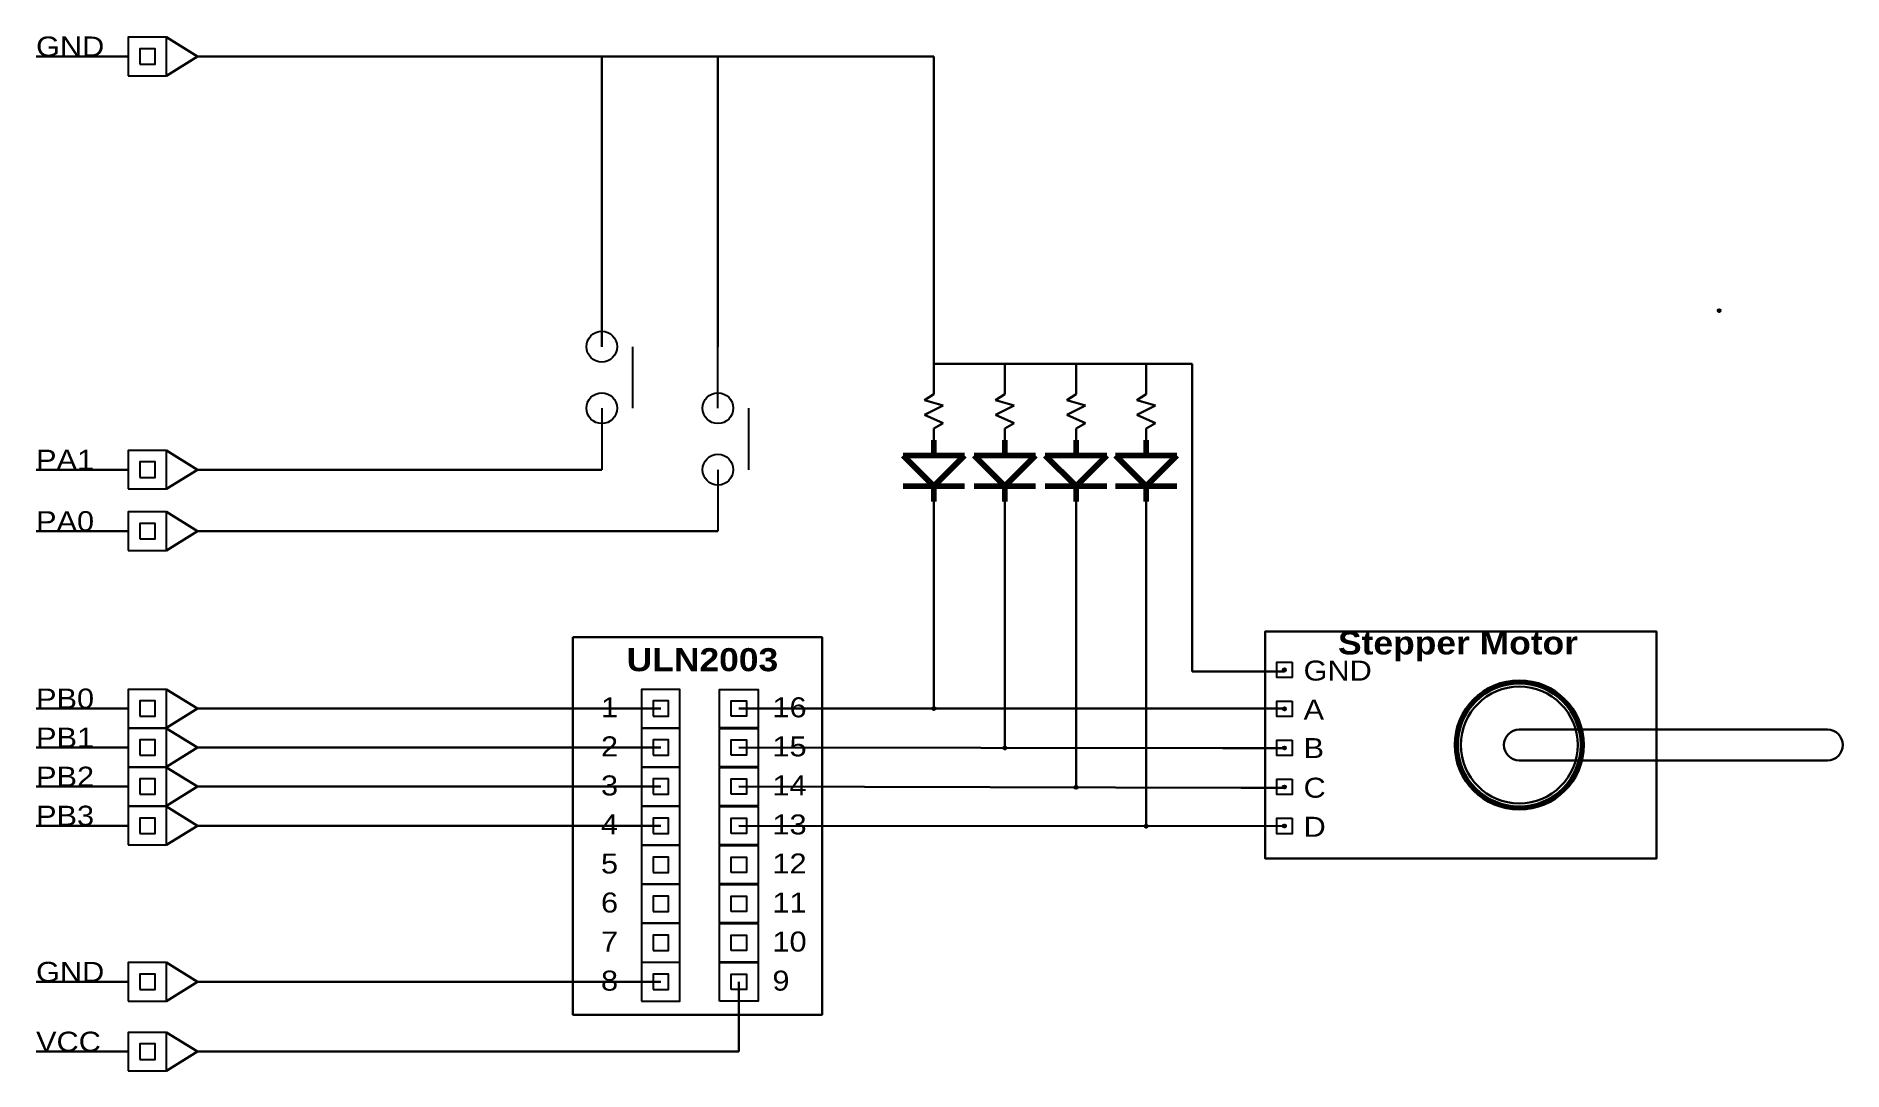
# Model space of a CAD drawing. Header units: millimetres. Extents: x 96 to 214, y 91 to 159.
import ezdxf

# ---------------------------------------------------------------- set-up
doc = ezdxf.new("R2010")
doc.units = ezdxf.units.MM
doc.header["$LTSCALE"] = 10
doc.header["$MEASUREMENT"] = 0
doc.layers.get('0').update_dxf_attribs({"color": 8})
doc.styles.get("Standard").update_dxf_attribs({"font": 'Arial.ttf'})

# ---------------------------------------------------------------- blocks, each defined once
blk = doc.blocks.new('pushbutton')
for p, q in [((0, 0), (0, 4)), ((0, -4), (0, -8))]:
    blk.add_line(p, q)
at = {"linetype": 'ByBlock'}
blk.add_line((2, 0), (2, -4), dxfattribs=at)
for centre in [(0, 0), (0, -4)]:
    blk.add_circle(centre, 1, dxfattribs=at)
blk = doc.blocks.new('diode')
at = {"color": 0, "linetype": 'ByBlock', "lineweight": 100, "transparency": 33554687}
for p, q in [((0, 0), (0, -1)), ((0, -1), (-2, -1)), ((0, -3), (-2, -1)), ((0, -1), (2, -1)), ((0, -3), (2, -1)), ((0, -3), (-2, -3)), ((0, -3), (2, -3)), ((0, -3), (0, -4))]:
    blk.add_line(p, q, dxfattribs=at)
blk = doc.blocks.new('dot')
for radius in [0.1, 0.09, 0.08, 0.07, 0.06, 0.05, 0.04, 0.03, 0.02, 0.01]:
    blk.add_circle((0, 0), radius)
blk = doc.blocks.new('stepper motor')
at = {"lineweight": 30}
for p, q in [((16.54, -6.39), (36.6, -6.39)), ((16.54, -8.39), (36.6, -8.39))]:
    blk.add_line(p, q, dxfattribs=at)
blk.add_lwpolyline([(0, 0), (25.47, 0), (25.47, -14.78), (0, -14.78)], close=True, dxfattribs=at)
at = {"color": 9}
for points in [[(0, -2.5), (0, 0), (2.5, 0)], [(0, -5.04), (0, -2.54)], [(0, -7.58), (0, -5.08)], [(0, -10.12), (0, -7.62)], [(0, -12.66), (0, -10.16)], [(0, -14.78), (0, -12.7)]]:
    blk.add_lwpolyline(points, dxfattribs=at)
for points in [[(1.75, -2), (1.75, -3), (0.75, -3), (0.75, -2)], [(1.75, -4.54), (1.75, -5.54), (0.75, -5.54), (0.75, -4.54)], [(1.75, -7.08), (1.75, -8.08), (0.75, -8.08), (0.75, -7.08)], [(1.75, -9.62), (1.75, -10.62), (0.75, -10.62), (0.75, -9.62)], [(1.75, -12.16), (1.75, -13.16), (0.75, -13.16), (0.75, -12.16)]]:
    blk.add_lwpolyline(points, close=True, dxfattribs=at)
at = {"lineweight": 30}
for radius in [4.2, 4.1, 4, 3.8]:
    blk.add_circle((16.54, -7.39), radius, dxfattribs=at)
for centre, start, end in [((16.54, -7.39), 90, 270), ((36.6, -7.39), 270, 90)]:
    blk.add_arc(centre, 1, start, end, dxfattribs=at)
for p in [(1.25, -2.5), (1.25, -5.04), (1.25, -7.58), (1.25, -10.12), (1.25, -12.66)]:
    blk.add_blockref('dot', p)
at = {"width": 1.1}
for s, p in [('GND', (2.5, -3.2)), ('A', (2.5, -5.74)), ('B', (2.5, -8.24)), ('C', (2.5, -10.82)), ('D', (2.5, -13.36))]:
    blk.add_text(s, height=1.3, dxfattribs=at).set_placement(p)
at = {"insert": (4.74, 0), "char_height": 1.5, "attachment_point": 1}
blk.add_mtext_dynamic_manual_height_columns('{\\fArial|b1|i0|c0|p34;\\W1.1;Stepper Motor}', width=20.7303, gutter_width=1, heights=[0], dxfattribs=at)
blk = doc.blocks.new('resistor')
at = {"lineweight": 30}
for p, q in [((0, -1), (0, 0)), ((0, 0), (0, -1)), ((0, -1), (-0.61, -1.4)), ((-0.61, -1.4), (0.61, -1.74)), ((0.61, -1.74), (-0.61, -2.36)), ((-0.61, -2.36), (0.61, -2.9)), ((0.61, -2.9), (0, -3.24)), ((0, -4), (0, -3.24))]:
    blk.add_line(p, q, dxfattribs=at)
blk = doc.blocks.new('pin')
at = {"lineweight": 30}
for p, q in [((104.76, 131.6), (106.76, 130.35)), ((102.26, 130.35), (96.26, 130.35)), ((104.76, 129.1), (106.76, 130.35))]:
    blk.add_line(p, q, dxfattribs=at)
at = {"color": 9}
for points in [[(102.26, 129.1), (104.76, 129.1), (104.76, 131.6), (102.26, 131.6)], [(103.01, 129.85), (104.01, 129.85), (104.01, 130.85), (103.01, 130.85)]]:
    blk.add_lwpolyline(points, close=True, dxfattribs=at)

msp = doc.modelspace()

# ---------------------------------------------------------------- linework, layer by layer
at = {"lineweight": 30}
for p, q in [((154.7, 157.23), (106.76, 157.23)), ((133.08, 138.35), (133.08, 157.23)), ((140.64, 138.35), (140.64, 157.23)), ((154.7, 137.23), (154.7, 157.23)), ((171.51, 137.23), (154.7, 137.23)), ((154.7, 136.27), (154.7, 137.23)), ((159.31, 136.27), (159.31, 137.23)), ((163.95, 136.27), (163.95, 137.23)), ((168.51, 136.27), (168.51, 137.23)), ((171.51, 117.23), (171.51, 137.23)), ((171.51, 132.28), (171.51, 132.28)), ((133.08, 130.35), (106.76, 130.35)), ((154.7, 128.28), (154.7, 114.81)), ((159.31, 128.28), (159.31, 112.25)), ((163.95, 128.28), (163.95, 109.68)), ((168.51, 128.28), (168.51, 107.16)), ((140.64, 126.35), (106.76, 126.35)), ((177.51, 117.23), (171.51, 117.23)), ((136.92, 114.81), (106.76, 114.81)), ((177.51, 114.81), (142, 114.81)), ((136.92, 112.27), (106.76, 112.27)), ((173.51, 112.23), (142, 112.27)), ((177.51, 112.23), (173.51, 112.23)), ((136.92, 109.73), (106.76, 109.73)), ((174.7, 109.65), (142, 109.73)), ((177.51, 109.65), (174.7, 109.65)), ((136.92, 107.19), (106.76, 107.19)), ((177.51, 107.15), (142, 107.19)), ((136.92, 97.03), (106.76, 97.03)), ((142, 97.03), (142, 92.49)), ((142, 92.49), (106.76, 92.49))]:
    msp.add_line(p, q, dxfattribs=at)
msp.add_lwpolyline([(131.2, 119.45), (147.42, 119.45), (147.42, 94.89), (131.2, 94.89)], close=True, dxfattribs=at)
at = {"color": 9}
for points in [[(135.67, 113.56), (138.17, 113.56), (138.17, 116.06), (135.67, 116.06)], [(136.42, 114.31), (137.42, 114.31), (137.42, 115.31), (136.42, 115.31)], [(140.75, 113.56), (140.75, 116.06), (143.25, 116.06), (143.25, 113.56)], [(141.5, 114.31), (141.5, 115.31), (142.5, 115.31), (142.5, 114.31)], [(135.67, 111.02), (138.17, 111.02), (138.17, 113.52), (135.67, 113.52)], [(140.75, 111.02), (140.75, 113.52), (143.25, 113.52), (143.25, 111.02)], [(136.42, 111.77), (137.42, 111.77), (137.42, 112.77), (136.42, 112.77)], [(141.5, 111.77), (141.5, 112.77), (142.5, 112.77), (142.5, 111.77)], [(135.67, 108.48), (138.17, 108.48), (138.17, 110.98), (135.67, 110.98)], [(140.75, 108.48), (140.75, 110.98), (143.25, 110.98), (143.25, 108.48)], [(136.42, 109.23), (137.42, 109.23), (137.42, 110.23), (136.42, 110.23)], [(141.5, 109.23), (141.5, 110.23), (142.5, 110.23), (142.5, 109.23)], [(135.67, 105.94), (138.17, 105.94), (138.17, 108.44), (135.67, 108.44)], [(140.75, 105.94), (140.75, 108.44), (143.25, 108.44), (143.25, 105.94)], [(136.42, 106.69), (137.42, 106.69), (137.42, 107.69), (136.42, 107.69)], [(141.5, 106.69), (141.5, 107.69), (142.5, 107.69), (142.5, 106.69)], [(135.67, 103.4), (138.17, 103.4), (138.17, 105.9), (135.67, 105.9)], [(140.75, 103.4), (140.75, 105.9), (143.25, 105.9), (143.25, 103.4)], [(136.42, 104.15), (137.42, 104.15), (137.42, 105.15), (136.42, 105.15)], [(141.5, 104.15), (141.5, 105.15), (142.5, 105.15), (142.5, 104.15)], [(135.67, 100.86), (138.17, 100.86), (138.17, 103.36), (135.67, 103.36)], [(136.42, 101.61), (137.42, 101.61), (137.42, 102.61), (136.42, 102.61)], [(140.75, 100.86), (140.75, 103.36), (143.25, 103.36), (143.25, 100.86)], [(141.5, 101.61), (141.5, 102.61), (142.5, 102.61), (142.5, 101.61)], [(135.67, 98.32), (138.17, 98.32), (138.17, 100.82), (135.67, 100.82)], [(136.42, 99.07), (137.42, 99.07), (137.42, 100.07), (136.42, 100.07)], [(140.75, 98.32), (140.75, 100.82), (143.25, 100.82), (143.25, 98.32)], [(141.5, 99.07), (141.5, 100.07), (142.5, 100.07), (142.5, 99.07)], [(135.67, 95.78), (138.17, 95.78), (138.17, 98.28), (135.67, 98.28)], [(140.75, 95.78), (140.75, 98.28), (143.25, 98.28), (143.25, 95.78)], [(136.42, 96.53), (137.42, 96.53), (137.42, 97.53), (136.42, 97.53)], [(141.5, 96.53), (141.5, 97.53), (142.5, 97.53), (142.5, 96.53)]]:
    msp.add_lwpolyline(points, close=True, dxfattribs=at)

# ---------------------------------------------------------------- block references
at = {"lineweight": 30}
for name, p in [('pin', (0, 26.88)), ('pushbutton', (133.08, 138.35)), ('dot', (205.81, 140.7)), ('pushbutton', (140.64, 134.35)), ('resistor', (154.7, 136.27)), ('resistor', (159.31, 136.27)), ('resistor', (163.95, 136.27)), ('resistor', (168.51, 136.27)), ('diode', (154.7, 132.28)), ('diode', (159.31, 132.28)), ('diode', (163.95, 132.28)), ('diode', (168.51, 132.28)), ('pin', (0, 0)), ('pin', (0, -4)), ('stepper motor', (176.26, 119.83)), ('pin', (0, -15.54)), ('dot', (154.7, 114.81)), ('pin', (0, -18.08)), ('dot', (159.31, 112.25)), ('pin', (0, -20.62)), ('dot', (163.95, 109.68)), ('pin', (0, -23.16)), ('dot', (168.51, 107.16)), ('pin', (0, -33.32)), ('pin', (0, -37.86))]:
    msp.add_blockref(name, p, dxfattribs=at)

# ---------------------------------------------------------------- texts
at = {"width": 1.1}
for s, p in [('GND', (96.26, 157.23)), ('PA1', (96.26, 130.35)), ('PA0', (96.26, 126.35)), ('PB0', (96.26, 114.81)), ('1', (133.03, 114.24)), ('16', (144.19, 114.24)), ('PB1', (96.26, 112.27)), ('2', (133.03, 111.7)), ('15', (144.19, 111.7)), ('PB2', (96.26, 109.73)), ('3', (133.03, 109.16)), ('14', (144.19, 109.16)), ('PB3', (96.26, 107.19)), ('4', (133.03, 106.62)), ('13', (144.19, 106.62)), ('5', (133.03, 104.08)), ('12', (144.19, 104.08)), ('6', (133.03, 101.54)), ('11', (144.19, 101.54)), ('7', (133.03, 99)), ('10', (144.19, 99)), ('GND', (96.26, 97.03)), ('8', (133.03, 96.46)), ('9', (144.19, 96.46)), ('VCC', (96.26, 92.49))]:
    msp.add_text(s, height=1.3, dxfattribs=at).set_placement(p)
at = {"insert": (131.2, 118.74), "char_height": 1.5, "attachment_point": 1}
msp.add_mtext_dynamic_manual_height_columns('\\pxqc;{\\fArial|b1|i0|c0|p34;\\W1.1;ULN2003}', width=16.8633, gutter_width=1, heights=[1.44], dxfattribs=at)

doc.saveas('drawing.dxf')
